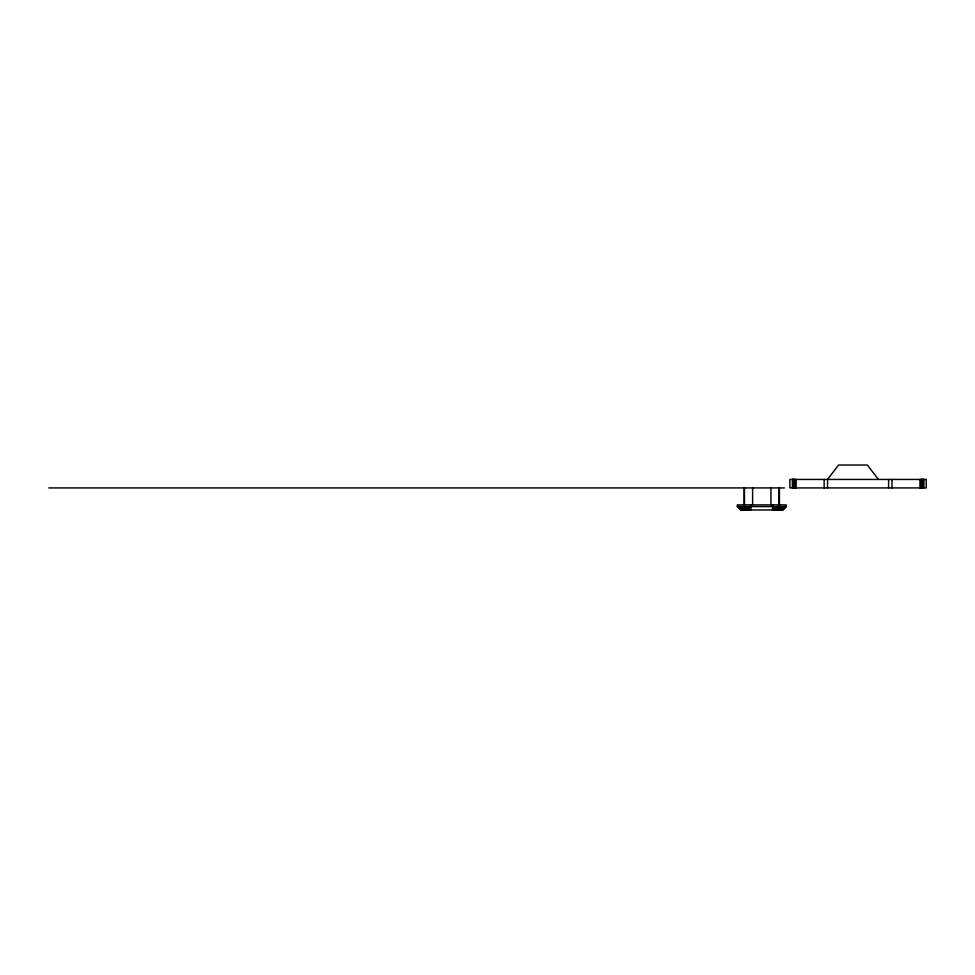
<?xml version="1.0" encoding="UTF-8"?>
<svg xmlns="http://www.w3.org/2000/svg" width="975" height="975" viewBox="0 0 975 975"><rect width="100%" height="100%" fill="white"/><g stroke="black" fill="none" stroke-linecap="round" stroke-linejoin="round"><path stroke-width="1.46" d="M772.517 509.974L772.639 504.879M773.955 509.974L774.406 506.586M775.259 509.974L776.149 506.586M776.527 509.974L777.831 506.586M777.721 509.974L779.415 506.586M778.818 509.974L780.89 506.586M779.829 509.974L782.23 506.586M780.695 509.974L783.4 506.586M781.438 509.974L784.388 506.586M782.023 509.974L785.168 506.586M782.45 509.974L785.74 506.586M782.815 509.974L786.203 506.586L786.203 504.879L737.356 504.879L737.356 506.586L740.744 509.974L782.815 509.974L786.082 506.586M48.75 487.927L784.461 487.927M737.356 506.586L786.203 506.586M737.466 506.586L740.842 509.974M737.819 506.586L741.098 509.974M738.392 506.586L741.524 509.974M739.172 506.586L742.121 509.974M740.159 506.586L742.852 509.974M878.426 479.444L867.397 465.026L838.561 465.026L827.543 479.444L827.543 487.927M741.329 506.586L743.73 509.974M742.658 506.586L744.729 509.974M744.144 506.586L745.838 509.974M745.729 506.586L747.033 509.974M747.411 506.586L748.288 509.974M749.153 506.586L749.592 509.974M751.03 509.974L750.921 504.879M923.678 479.444L923.678 487.927M923.483 479.444L923.483 487.927M923.301 479.444L923.301 487.927M923.081 479.444L923.081 487.927M922.801 479.444L922.801 487.927M922.484 479.444L922.484 487.927M922.131 479.444L922.131 487.927M921.741 479.444L921.741 487.927M921.314 479.444L921.314 487.927M920.888 479.444L920.888 487.927M919.973 479.444L919.973 487.927M891.991 479.444L891.991 487.927M888.603 479.444L888.603 487.927M824.143 479.444L824.143 487.927M796.161 479.444L796.161 487.927M795.259 479.444L795.259 487.927M794.82 479.444L794.82 487.927M794.406 479.444L794.406 487.927M794.016 479.444L794.016 487.927M793.65 479.444L793.65 487.927M793.333 479.444L793.333 487.927M793.065 479.444L793.065 487.927M792.833 479.444L792.833 487.927M792.651 479.444L792.651 487.927M792.456 479.444L792.456 487.927M779.415 487.927L779.415 504.879M779.074 487.927L779.074 504.879M770.932 487.927L770.932 504.879M752.615 487.927L752.615 504.879M744.473 487.927L744.473 504.879M744.144 487.927L744.144 504.879M926.25 479.444L789.884 479.444L789.884 487.927L926.25 487.927L926.25 479.444"/></g></svg>
